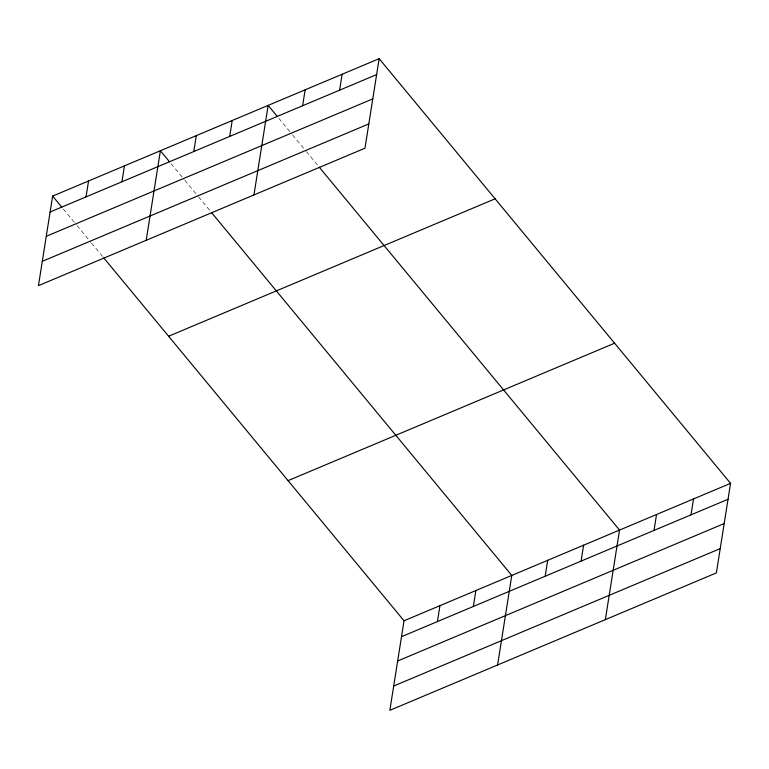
<?xml version="1.0" encoding="UTF-8"?>
<svg xmlns="http://www.w3.org/2000/svg" width="769" height="769" viewBox="0 0 769 769"><rect width="100%" height="100%" fill="white"/><g stroke="black" fill="none" stroke-linecap="round" stroke-linejoin="round"><path stroke-width="0.58" stroke-dasharray="3.85 2.88" d="M278.82 118.301L291.787 133.979M292.547 134.902L305.524 150.58M306.283 151.493L318.491 166.248M171.064 163.653L184.031 179.331M184.8 180.254L197.768 195.922M198.527 196.845L210.735 211.6M63.318 209.005L76.285 224.683M77.044 225.605L90.78 242.197M91.54 243.119L102.988 256.952"/><path stroke-width="1.15" d="M52.628 196.095L38.45 285.645L364.967 148.215L379.155 58.675L52.628 196.095L61.789 207.159M86.032 196.883L88.55 180.984M121.944 181.772L124.463 165.864M146.206 240.293L160.385 150.743L169.536 161.807M193.778 151.541L196.306 135.632M229.7 136.421L232.219 120.512M253.953 194.942L268.141 105.401L277.292 116.465M302.621 105.728L305.139 89.819M339.629 90.156L342.147 74.247M103.748 257.875L404.033 620.785L389.845 710.325L716.372 572.905L730.55 483.355L379.155 58.675M437.426 621.573L439.945 605.664M473.339 606.453L475.867 590.554M497.601 664.974L511.779 575.433L211.494 212.523M545.183 576.221L547.701 560.313M581.095 561.11L583.613 545.202M605.347 619.631L619.535 530.081L319.25 167.171M654.015 530.418L656.534 514.509M691.023 514.836L693.542 498.937M50.11 212.004L376.637 74.583M46.265 236.304L372.782 98.884M42.295 261.345L368.822 123.915M168.594 336.245L495.111 198.815M288.067 480.635L614.585 343.214M404.033 620.785L730.55 483.355M401.505 636.694L728.032 499.264M397.66 660.994L724.187 523.564M393.699 686.025L720.217 548.605"/></g></svg>
